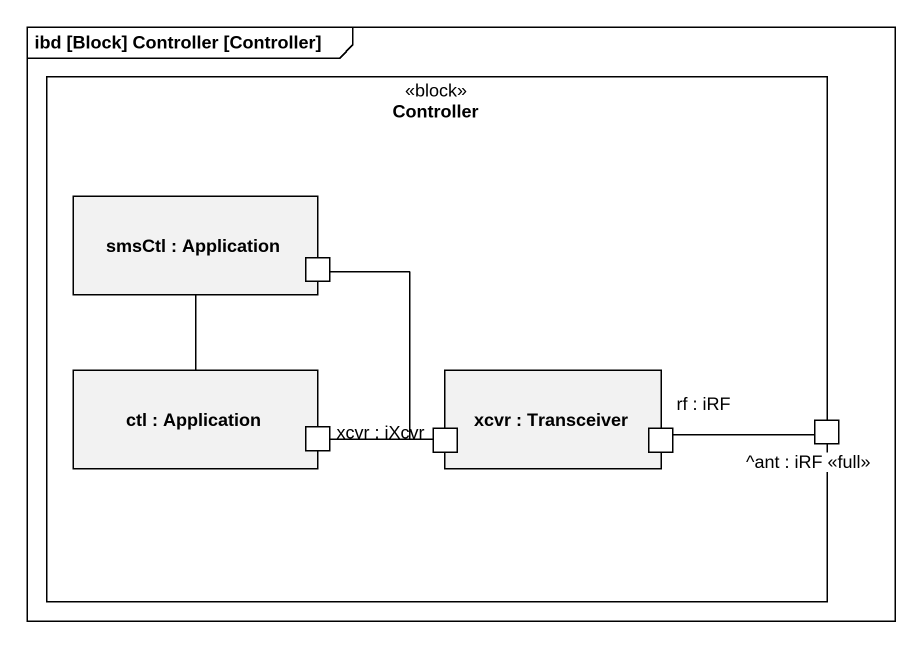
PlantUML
@startuml
mainframe ibd [Block] Controller [Controller]
rectangle Controller <<block>> {
  rectangle "smsCtl : Application" as smsCtl {
    port " " as port1
  }
  rectangle "ctl : Application" as ctl {
    port " " as port2
  }
  rectangle "xcvr : Transceiver" as xcvr {
    port "xcvr : iXcvr" as xcvr_iXcvr
    port "rf : iRF" as rf_iRF
  }
  port "^ant : iRF <<full>>" as ant_iRF_full
}
smsCtl -- ctl
port1 -- xcvr_iXcvr
port2 -right- xcvr_iXcvr
rf_iRF -right- ant_iRF_full
@enduml
